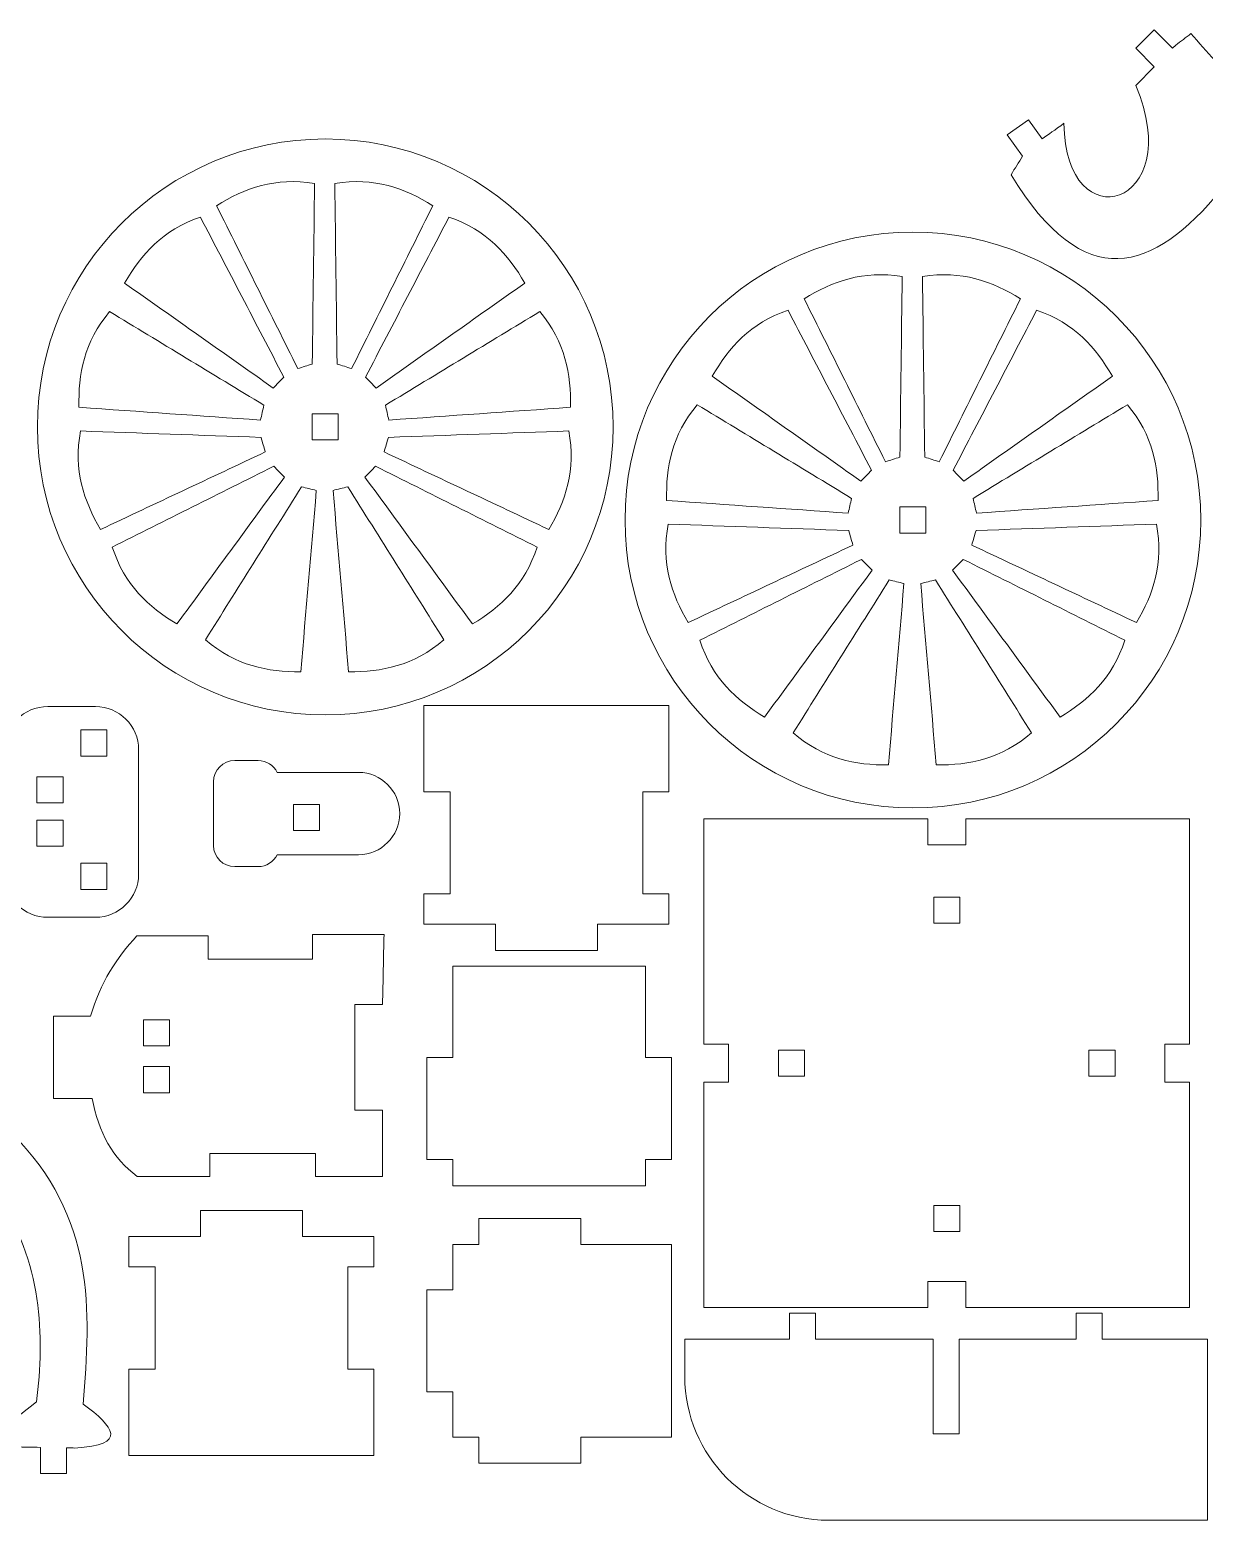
# Model space of a CAD drawing. Header units: millimetres. Extents: x -327 to 267, y -416 to -17.
# Drawn here: x -49.4 to 89.7, y -415.7 to -239.2 of the extents above; entities that cross this region are included whole.
import ezdxf

# ---------------------------------------------------------------- set-up
doc = ezdxf.new("R2010")
doc.units = ezdxf.units.MM
doc.header["$MEASUREMENT"] = 0
doc.layers.add('Layer 1', color=7, linetype='Continuous')

msp = doc.modelspace()

# ---------------------------------------------------------------- linework, layer by layer
at = {"layer": 'Layer 1', "color": 250, "lineweight": 9}
for centre in [(-14.413, -286.2556), (55.1738, -297.2805)]:
    msp.add_ellipse(centre, major_axis=(0, 34.0889), ratio=1, dxfattribs=at)
for points, knots in [([(113.25, -303.9496), (114.854, -305.0874), (115.8857, -306.8618), (115.8857, -308.8554), (115.8857, -308.8554), (115.8857, -312.2893), (112.8256, -315.0731), (109.0506, -315.0731), (109.0506, -315.0731), (105.2757, -315.0731), (102.2156, -312.2893), (102.2156, -308.8554), (102.2156, -308.8554), (102.2156, -307.5383), (102.6662, -306.3171), (103.4342, -305.3117), (103.4342, -305.3117), (103.3819, -305.3135), (103.3294, -305.3152), (103.277, -305.3165), (103.277, -305.3165), (107.9206, -285.9459), (101.3944, -270.7076), (91.6769, -258.1646), (91.6769, -258.1646), (83.641, -268.0093), (75.4301, -270.6705), (66.806, -256.4007), (66.806, -256.4007), (67.2554, -255.6341), (67.7158, -254.9498), (68.1549, -254.1957), (68.1549, -254.1957), (68.1549, -254.1957), (66.3489, -251.6882), (66.3489, -251.6882), (66.3489, -251.6882), (66.3489, -251.6882), (68.8563, -249.8823), (68.8563, -249.8823), (68.8563, -249.8823), (68.8563, -249.8823), (70.4964, -252.1595), (70.4964, -252.1595), (70.4964, -252.1595), (71.1923, -251.6486), (72.0115, -251.097), (73.0679, -250.3145), (73.0679, -250.3145), (73.1872, -264.3932), (87.6563, -260.3255), (81.5789, -245.8166), (81.5789, -245.8166), (81.5789, -245.8166), (83.7534, -243.613), (83.7534, -243.613), (83.7534, -243.613), (83.7534, -243.613), (81.5715, -241.4248), (81.5715, -241.4248), (81.5715, -241.4248), (81.5715, -241.4248), (83.7597, -239.243), (83.7597, -239.243), (83.7597, -239.243), (83.7597, -239.243), (85.9329, -241.4225), (85.9329, -241.4225), (85.9329, -241.4225), (85.9329, -241.4225), (86.2967, -241.0554), (86.2967, -241.0554), (86.2967, -241.0554), (86.8994, -240.5997), (87.502, -240.144), (88.1047, -239.6883), (88.1047, -239.6883), (90.0009, -241.8197), (91.8971, -243.9511), (93.7933, -246.0825), (93.7933, -246.0825), (99.0066, -245.2361), (99.6976, -248.3799), (98.9086, -252.8294), (98.9086, -252.8294), (108.5548, -268.3125), (115.3741, -284.6999), (113.2505, -303.9496), (113.2505, -303.9496), (113.2505, -303.9496), (113.25, -303.9496), (113.25, -303.9496)], [0, 0, 0, 0, 0.04166667, 0.04166667, 0.04166667, 0.04166667, 0.08333333, 0.08333333, 0.08333333, 0.08333333, 0.125, 0.125, 0.125, 0.125, 0.16666667, 0.16666667, 0.16666667, 0.16666667, 0.20833333, 0.20833333, 0.20833333, 0.20833333, 0.25, 0.25, 0.25, 0.25, 0.29166667, 0.29166667, 0.29166667, 0.29166667, 0.33333333, 0.33333333, 0.33333333, 0.33333333, 0.375, 0.375, 0.375, 0.375, 0.41666667, 0.41666667, 0.41666667, 0.41666667, 0.45833333, 0.45833333, 0.45833333, 0.45833333, 0.5, 0.5, 0.5, 0.5, 0.54166667, 0.54166667, 0.54166667, 0.54166667, 0.58333333, 0.58333333, 0.58333333, 0.58333333, 0.625, 0.625, 0.625, 0.625, 0.66666667, 0.66666667, 0.66666667, 0.66666667, 0.70833333, 0.70833333, 0.70833333, 0.70833333, 0.75, 0.75, 0.75, 0.75, 0.79166667, 0.79166667, 0.79166667, 0.79166667, 0.83333333, 0.83333333, 0.83333333, 0.83333333, 0.875, 0.875, 0.875, 0.875, 0.91666667, 0.91666667, 0.91666667, 0.91666667, 1, 1, 1, 1]), ([(-15.6731, -257.4372), (-15.7632, -264.4401), (-15.8556, -271.6254), (-15.948, -278.8105), (-15.948, -278.8105), (-16.5206, -278.9912), (-17.0931, -279.1719), (-17.6657, -279.3525), (-17.6657, -279.3525), (-20.8695, -272.924), (-24.0735, -266.4953), (-27.2774, -260.0667), (-27.2774, -260.0667), (-23.9615, -258.0009), (-20.326, -256.6599), (-15.6731, -257.4372)], [0, 0, 0, 0, 0.2, 0.2, 0.2, 0.2, 0.4, 0.4, 0.4, 0.4, 0.6, 0.6, 0.6, 0.6, 1, 1, 1, 1]), ([(-13.2814, -257.4372), (-13.1913, -264.4401), (-13.0989, -271.6254), (-13.0065, -278.8105), (-13.0065, -278.8105), (-12.434, -278.9912), (-11.8614, -279.1719), (-11.2889, -279.3525), (-11.2889, -279.3525), (-8.085, -272.924), (-4.881, -266.4953), (-1.6771, -260.0667), (-1.6771, -260.0667), (-4.993, -258.0009), (-8.6286, -256.6599), (-13.2814, -257.4372)], [0, 0, 0, 0, 0.2, 0.2, 0.2, 0.2, 0.4, 0.4, 0.4, 0.4, 0.6, 0.6, 0.6, 0.6, 1, 1, 1, 1]), ([(-29.196, -261.4155), (-25.9564, -267.6247), (-22.6324, -273.9956), (-19.3085, -280.3664), (-19.3085, -280.3664), (-19.727, -280.7968), (-20.1455, -281.2273), (-20.5641, -281.6577), (-20.5641, -281.6577), (-26.432, -277.5153), (-32.3001, -273.373), (-38.168, -269.2306), (-38.168, -269.2306), (-36.2272, -265.8401), (-33.6614, -262.9362), (-29.196, -261.4155)], [0, 0, 0, 0, 0.2, 0.2, 0.2, 0.2, 0.4, 0.4, 0.4, 0.4, 0.6, 0.6, 0.6, 0.6, 1, 1, 1, 1]), ([(0.2415, -261.4155), (-2.9981, -267.6247), (-6.3221, -273.9956), (-9.646, -280.3664), (-9.646, -280.3664), (-9.2275, -280.7968), (-8.809, -281.2273), (-8.3904, -281.6577), (-8.3904, -281.6577), (-2.5225, -277.5153), (3.3456, -273.373), (9.2135, -269.2306), (9.2135, -269.2306), (7.2727, -265.8401), (4.7069, -262.9362), (0.2415, -261.4155)], [0, 0, 0, 0, 0.2, 0.2, 0.2, 0.2, 0.4, 0.4, 0.4, 0.4, 0.6, 0.6, 0.6, 0.6, 1, 1, 1, 1]), ([(53.9137, -268.4621), (53.8236, -275.465), (53.7312, -282.6503), (53.6388, -289.8354), (53.6388, -289.8354), (53.0662, -290.0161), (52.4937, -290.1968), (51.9211, -290.3774), (51.9211, -290.3774), (48.7173, -283.9489), (45.5133, -277.5202), (42.3094, -271.0916), (42.3094, -271.0916), (45.6253, -269.0258), (49.2608, -267.6848), (53.9137, -268.4621)], [0, 0, 0, 0, 0.2, 0.2, 0.2, 0.2, 0.4, 0.4, 0.4, 0.4, 0.6, 0.6, 0.6, 0.6, 1, 1, 1, 1]), ([(56.3054, -268.4621), (56.3955, -275.465), (56.4879, -282.6503), (56.5803, -289.8354), (56.5803, -289.8354), (57.1528, -290.0161), (57.7254, -290.1968), (58.2979, -290.3774), (58.2979, -290.3774), (61.5018, -283.9489), (64.7058, -277.5202), (67.9097, -271.0916), (67.9097, -271.0916), (64.5938, -269.0258), (60.9582, -267.6848), (56.3054, -268.4621)], [0, 0, 0, 0, 0.2, 0.2, 0.2, 0.2, 0.4, 0.4, 0.4, 0.4, 0.6, 0.6, 0.6, 0.6, 1, 1, 1, 1]), ([(-39.9465, -272.6039), (-33.9583, -276.2358), (-27.8142, -279.9623), (-21.6702, -283.6887), (-21.6702, -283.6887), (-21.8052, -284.2737), (-21.94, -284.8588), (-22.075, -285.4438), (-22.075, -285.4438), (-29.2402, -284.9415), (-36.4054, -284.4393), (-43.5706, -283.937), (-43.5706, -283.937), (-43.6675, -280.0314), (-42.9777, -276.2184), (-39.9465, -272.6039)], [0, 0, 0, 0, 0.2, 0.2, 0.2, 0.2, 0.4, 0.4, 0.4, 0.4, 0.6, 0.6, 0.6, 0.6, 1, 1, 1, 1]), ([(10.992, -272.6039), (5.0038, -276.2358), (-1.1403, -279.9623), (-7.2843, -283.6887), (-7.2843, -283.6887), (-7.1494, -284.2737), (-7.0145, -284.8588), (-6.8795, -285.4438), (-6.8795, -285.4438), (0.2856, -284.9415), (7.4509, -284.4393), (14.6161, -283.937), (14.6161, -283.937), (14.713, -280.0314), (14.0232, -276.2184), (10.992, -272.6039)], [0, 0, 0, 0, 0.2, 0.2, 0.2, 0.2, 0.4, 0.4, 0.4, 0.4, 0.6, 0.6, 0.6, 0.6, 1, 1, 1, 1]), ([(40.3908, -272.4404), (43.6304, -278.6496), (46.9544, -285.0205), (50.2783, -291.3913), (50.2783, -291.3913), (49.8598, -291.8217), (49.4413, -292.2522), (49.0227, -292.6826), (49.0227, -292.6826), (43.1548, -288.5402), (37.2867, -284.3979), (31.4188, -280.2555), (31.4188, -280.2555), (33.3596, -276.865), (35.9254, -273.9611), (40.3908, -272.4404)], [0, 0, 0, 0, 0.2, 0.2, 0.2, 0.2, 0.4, 0.4, 0.4, 0.4, 0.6, 0.6, 0.6, 0.6, 1, 1, 1, 1]), ([(69.8283, -272.4404), (66.5887, -278.6496), (63.2647, -285.0205), (59.9408, -291.3913), (59.9408, -291.3913), (60.3593, -291.8217), (60.7778, -292.2522), (61.1964, -292.6826), (61.1964, -292.6826), (67.0643, -288.5402), (72.9324, -284.3979), (78.8003, -280.2555), (78.8003, -280.2555), (76.8595, -276.865), (74.2937, -273.9611), (69.8283, -272.4404)], [0, 0, 0, 0, 0.2, 0.2, 0.2, 0.2, 0.4, 0.4, 0.4, 0.4, 0.6, 0.6, 0.6, 0.6, 1, 1, 1, 1]), ([(29.6403, -283.6288), (35.6285, -287.2607), (41.7726, -290.9872), (47.9166, -294.7136), (47.9166, -294.7136), (47.7816, -295.2986), (47.6468, -295.8837), (47.5118, -296.4687), (47.5118, -296.4687), (40.3466, -295.9664), (33.1814, -295.4642), (26.0162, -294.9619), (26.0162, -294.9619), (25.9193, -291.0563), (26.6091, -287.2433), (29.6403, -283.6288)], [0, 0, 0, 0, 0.2, 0.2, 0.2, 0.2, 0.4, 0.4, 0.4, 0.4, 0.6, 0.6, 0.6, 0.6, 1, 1, 1, 1]), ([(80.5788, -283.6288), (74.5906, -287.2607), (68.4465, -290.9872), (62.3025, -294.7136), (62.3025, -294.7136), (62.4374, -295.2986), (62.5723, -295.8837), (62.7073, -296.4687), (62.7073, -296.4687), (69.8724, -295.9664), (77.0377, -295.4642), (84.2029, -294.9619), (84.2029, -294.9619), (84.2998, -291.0563), (83.61, -287.2433), (80.5788, -283.6288)], [0, 0, 0, 0, 0.2, 0.2, 0.2, 0.2, 0.4, 0.4, 0.4, 0.4, 0.6, 0.6, 0.6, 0.6, 1, 1, 1, 1]), ([(-12.8679, -284.7105), (-12.8679, -284.7105), (-15.9581, -284.7105), (-15.9581, -284.7105), (-15.9581, -284.7105), (-15.9581, -284.7105), (-15.9581, -287.8007), (-15.9581, -287.8007), (-15.9581, -287.8007), (-15.9581, -287.8007), (-12.8679, -287.8007), (-12.8679, -287.8007), (-12.8679, -287.8007), (-12.8679, -287.8007), (-12.8679, -284.7105), (-12.8679, -284.7105)], [0, 0, 0, 0, 0.2, 0.2, 0.2, 0.2, 0.4, 0.4, 0.4, 0.4, 0.6, 0.6, 0.6, 0.6, 1, 1, 1, 1]), ([(-12.8679, -284.7105), (-12.8679, -284.7105), (-15.9581, -284.7105), (-15.9581, -284.7105), (-15.9581, -284.7105), (-15.9581, -284.7105), (-15.9581, -287.8007), (-15.9581, -287.8007), (-15.9581, -287.8007), (-15.9581, -287.8007), (-12.8679, -287.8007), (-12.8679, -287.8007), (-12.8679, -287.8007), (-12.8679, -287.8007), (-12.8679, -284.7105), (-12.8679, -284.7105)], [0, 0, 0, 0, 0.2, 0.2, 0.2, 0.2, 0.4, 0.4, 0.4, 0.4, 0.6, 0.6, 0.6, 0.6, 1, 1, 1, 1]), ([(-43.3782, -286.7349), (-36.3791, -286.9834), (-29.1977, -287.2383), (-22.0165, -287.4933), (-22.0165, -287.4933), (-21.8488, -288.0698), (-21.6811, -288.6463), (-21.5135, -289.2228), (-21.5135, -289.2228), (-28.0129, -292.2804), (-34.5125, -295.3381), (-41.0119, -298.3957), (-41.0119, -298.3957), (-43.0021, -295.0339), (-44.2605, -291.3689), (-43.3782, -286.7349)], [0, 0, 0, 0, 0.2, 0.2, 0.2, 0.2, 0.4, 0.4, 0.4, 0.4, 0.6, 0.6, 0.6, 0.6, 1, 1, 1, 1]), ([(14.4236, -286.7349), (7.4246, -286.9834), (0.2432, -287.2383), (-6.938, -287.4933), (-6.938, -287.4933), (-7.1057, -288.0698), (-7.2734, -288.6463), (-7.441, -289.2228), (-7.441, -289.2228), (-0.9416, -292.2804), (5.5579, -295.3381), (12.0574, -298.3957), (12.0574, -298.3957), (14.0476, -295.0339), (15.306, -291.3689), (14.4236, -286.7349)], [0, 0, 0, 0, 0.2, 0.2, 0.2, 0.2, 0.4, 0.4, 0.4, 0.4, 0.6, 0.6, 0.6, 0.6, 1, 1, 1, 1]), ([(-39.6319, -300.4772), (-33.3675, -297.3458), (-26.94, -294.1327), (-20.5125, -290.9197), (-20.5125, -290.9197), (-20.0894, -291.3457), (-19.6662, -291.7716), (-19.2432, -292.1976), (-19.2432, -292.1976), (-23.4866, -297.9928), (-27.7301, -303.7882), (-31.9735, -309.5834), (-31.9735, -309.5834), (-35.3299, -307.5841), (-38.1889, -304.9684), (-39.6319, -300.4772)], [0, 0, 0, 0, 0.2, 0.2, 0.2, 0.2, 0.4, 0.4, 0.4, 0.4, 0.6, 0.6, 0.6, 0.6, 1, 1, 1, 1]), ([(10.6774, -300.4772), (4.413, -297.3458), (-2.0145, -294.1327), (-8.442, -290.9197), (-8.442, -290.9197), (-8.8651, -291.3457), (-9.2883, -291.7716), (-9.7114, -292.1976), (-9.7114, -292.1976), (-5.4679, -297.9928), (-1.2244, -303.7882), (3.019, -309.5834), (3.019, -309.5834), (6.3754, -307.5841), (9.2344, -304.9684), (10.6774, -300.4772)], [0, 0, 0, 0, 0.2, 0.2, 0.2, 0.2, 0.4, 0.4, 0.4, 0.4, 0.6, 0.6, 0.6, 0.6, 1, 1, 1, 1]), ([(-28.584, -311.4467), (-24.86, -305.5153), (-21.0391, -299.4295), (-17.2182, -293.3438), (-17.2182, -293.3438), (-16.6353, -293.4878), (-16.0524, -293.6317), (-15.4696, -293.7756), (-15.4696, -293.7756), (-16.0825, -300.9322), (-16.6953, -308.0888), (-17.3082, -315.2454), (-17.3082, -315.2454), (-21.2148, -315.282), (-25.0168, -314.5334), (-28.584, -311.4467)], [0, 0, 0, 0, 0.2, 0.2, 0.2, 0.2, 0.4, 0.4, 0.4, 0.4, 0.6, 0.6, 0.6, 0.6, 1, 1, 1, 1]), ([(-0.3705, -311.4467), (-4.0945, -305.5153), (-7.9154, -299.4295), (-11.7363, -293.3438), (-11.7363, -293.3438), (-12.3192, -293.4878), (-12.9021, -293.6317), (-13.4849, -293.7756), (-13.4849, -293.7756), (-12.872, -300.9322), (-12.2592, -308.0888), (-11.6463, -315.2454), (-11.6463, -315.2454), (-7.7397, -315.282), (-3.9377, -314.5334), (-0.3705, -311.4467)], [0, 0, 0, 0, 0.2, 0.2, 0.2, 0.2, 0.4, 0.4, 0.4, 0.4, 0.6, 0.6, 0.6, 0.6, 1, 1, 1, 1]), ([(56.7189, -295.7354), (56.7189, -295.7354), (53.6287, -295.7354), (53.6287, -295.7354), (53.6287, -295.7354), (53.6287, -295.7354), (53.6287, -298.8256), (53.6287, -298.8256), (53.6287, -298.8256), (53.6287, -298.8256), (56.7189, -298.8256), (56.7189, -298.8256), (56.7189, -298.8256), (56.7189, -298.8256), (56.7189, -295.7354), (56.7189, -295.7354)], [0, 0, 0, 0, 0.2, 0.2, 0.2, 0.2, 0.4, 0.4, 0.4, 0.4, 0.6, 0.6, 0.6, 0.6, 1, 1, 1, 1]), ([(26.2086, -297.7598), (33.2077, -298.0083), (40.3891, -298.2632), (47.5703, -298.5182), (47.5703, -298.5182), (47.738, -299.0947), (47.9057, -299.6712), (48.0733, -300.2477), (48.0733, -300.2477), (41.5739, -303.3053), (35.0743, -306.363), (28.5749, -309.4206), (28.5749, -309.4206), (26.5847, -306.0588), (25.3263, -302.3938), (26.2086, -297.7598)], [0, 0, 0, 0, 0.2, 0.2, 0.2, 0.2, 0.4, 0.4, 0.4, 0.4, 0.6, 0.6, 0.6, 0.6, 1, 1, 1, 1]), ([(84.0104, -297.7598), (77.0114, -298.0083), (69.83, -298.2632), (62.6488, -298.5182), (62.6488, -298.5182), (62.4811, -299.0947), (62.3134, -299.6712), (62.1458, -300.2477), (62.1458, -300.2477), (68.6452, -303.3053), (75.1447, -306.363), (81.6442, -309.4206), (81.6442, -309.4206), (83.6344, -306.0588), (84.8928, -302.3938), (84.0104, -297.7598)], [0, 0, 0, 0, 0.2, 0.2, 0.2, 0.2, 0.4, 0.4, 0.4, 0.4, 0.6, 0.6, 0.6, 0.6, 1, 1, 1, 1]), ([(29.9549, -311.5021), (36.2193, -308.3707), (42.6468, -305.1576), (49.0743, -301.9446), (49.0743, -301.9446), (49.4974, -302.3706), (49.9206, -302.7965), (50.3436, -303.2225), (50.3436, -303.2225), (46.1002, -309.0177), (41.8567, -314.8131), (37.6133, -320.6083), (37.6133, -320.6083), (34.2569, -318.609), (31.3979, -315.9933), (29.9549, -311.5021)], [0, 0, 0, 0, 0.2, 0.2, 0.2, 0.2, 0.4, 0.4, 0.4, 0.4, 0.6, 0.6, 0.6, 0.6, 1, 1, 1, 1]), ([(80.2642, -311.5021), (73.9998, -308.3707), (67.5723, -305.1576), (61.1448, -301.9446), (61.1448, -301.9446), (60.7217, -302.3706), (60.2985, -302.7965), (59.8754, -303.2225), (59.8754, -303.2225), (64.1189, -309.0177), (68.3624, -314.8131), (72.6058, -320.6083), (72.6058, -320.6083), (75.9622, -318.609), (78.8212, -315.9933), (80.2642, -311.5021)], [0, 0, 0, 0, 0.2, 0.2, 0.2, 0.2, 0.4, 0.4, 0.4, 0.4, 0.6, 0.6, 0.6, 0.6, 1, 1, 1, 1]), ([(41.0028, -322.4716), (44.7268, -316.5402), (48.5477, -310.4544), (52.3686, -304.3687), (52.3686, -304.3687), (52.9515, -304.5127), (53.5344, -304.6566), (54.1172, -304.8005), (54.1172, -304.8005), (53.5043, -311.9571), (52.8915, -319.1137), (52.2786, -326.2703), (52.2786, -326.2703), (48.372, -326.3069), (44.57, -325.5583), (41.0028, -322.4716)], [0, 0, 0, 0, 0.2, 0.2, 0.2, 0.2, 0.4, 0.4, 0.4, 0.4, 0.6, 0.6, 0.6, 0.6, 1, 1, 1, 1]), ([(69.2163, -322.4716), (65.4923, -316.5402), (61.6714, -310.4544), (57.8505, -304.3687), (57.8505, -304.3687), (57.2676, -304.5127), (56.6847, -304.6566), (56.1019, -304.8005), (56.1019, -304.8005), (56.7148, -311.9571), (57.3276, -319.1137), (57.9405, -326.2703), (57.9405, -326.2703), (61.8471, -326.3069), (65.6491, -325.5583), (69.2163, -322.4716)], [0, 0, 0, 0, 0.2, 0.2, 0.2, 0.2, 0.4, 0.4, 0.4, 0.4, 0.6, 0.6, 0.6, 0.6, 1, 1, 1, 1]), ([(-41.6239, -319.3536), (-41.6239, -319.3536), (-47.2703, -319.3536), (-47.2703, -319.3536), (-47.2703, -319.3536), (-50.0825, -319.3536), (-52.3846, -321.655), (-52.3846, -324.4679), (-52.3846, -324.4679), (-52.3846, -324.4679), (-52.3846, -327.6863), (-52.3846, -327.6863), (-52.3846, -327.6863), (-52.3846, -327.6863), (-55.4747, -327.6863), (-55.4747, -327.6863), (-55.4747, -327.6863), (-55.4747, -327.6863), (-55.4747, -330.7765), (-55.4747, -330.7765), (-55.4747, -330.7765), (-55.4747, -330.7765), (-52.3846, -330.7765), (-52.3846, -330.7765), (-52.3846, -330.7765), (-52.3846, -330.7765), (-52.3846, -332.8016), (-52.3846, -332.8016), (-52.3846, -332.8016), (-52.3846, -332.8016), (-55.4747, -332.8016), (-55.4747, -332.8016), (-55.4747, -332.8016), (-55.4747, -332.8016), (-55.4747, -335.8918), (-55.4747, -335.8918), (-55.4747, -335.8918), (-55.4747, -335.8918), (-52.3846, -335.8918), (-52.3846, -335.8918), (-52.3846, -335.8918), (-52.3846, -335.8918), (-52.3846, -339.1984), (-52.3846, -339.1984), (-52.3846, -339.1984), (-52.3846, -342.0113), (-50.0825, -344.3127), (-47.2703, -344.3127), (-47.2703, -344.3127), (-47.2703, -344.3127), (-41.6239, -344.3127), (-41.6239, -344.3127), (-41.6239, -344.3127), (-38.8117, -344.3127), (-36.5096, -342.0113), (-36.5096, -339.1984), (-36.5096, -339.1984), (-36.5096, -339.1984), (-36.5096, -324.4679), (-36.5096, -324.4679), (-36.5096, -324.4679), (-36.5096, -321.655), (-38.8117, -319.3536), (-41.6239, -319.3536)], [0, 0, 0, 0, 0.05882353, 0.05882353, 0.05882353, 0.05882353, 0.11764706, 0.11764706, 0.11764706, 0.11764706, 0.17647059, 0.17647059, 0.17647059, 0.17647059, 0.23529412, 0.23529412, 0.23529412, 0.23529412, 0.29411765, 0.29411765, 0.29411765, 0.29411765, 0.35294118, 0.35294118, 0.35294118, 0.35294118, 0.41176471, 0.41176471, 0.41176471, 0.41176471, 0.47058824, 0.47058824, 0.47058824, 0.47058824, 0.52941176, 0.52941176, 0.52941176, 0.52941176, 0.58823529, 0.58823529, 0.58823529, 0.58823529, 0.64705882, 0.64705882, 0.64705882, 0.64705882, 0.70588235, 0.70588235, 0.70588235, 0.70588235, 0.76470588, 0.76470588, 0.76470588, 0.76470588, 0.82352941, 0.82352941, 0.82352941, 0.82352941, 0.88235294, 0.88235294, 0.88235294, 0.88235294, 1, 1, 1, 1]), ([(-2.7196, -319.2273), (-2.7196, -319.2273), (26.2804, -319.2273), (26.2804, -319.2273), (26.2804, -319.2273), (26.2804, -319.2273), (26.2804, -329.4498), (26.2804, -329.4498), (26.2804, -329.4498), (26.2804, -329.4498), (23.1904, -329.4498), (23.1904, -329.4498), (23.1904, -329.4498), (23.1904, -329.4498), (23.1904, -341.5325), (23.1904, -341.5325), (23.1904, -341.5325), (23.1904, -341.5325), (26.2804, -341.5325), (26.2804, -341.5325), (26.2804, -341.5325), (26.2804, -341.5325), (26.2804, -345.1373), (26.2804, -345.1373), (26.2804, -345.1373), (26.2804, -345.1373), (17.8218, -345.1373), (17.8218, -345.1373), (17.8218, -345.1373), (17.8218, -345.1373), (17.8218, -348.2273), (17.8218, -348.2273), (17.8218, -348.2273), (17.8218, -348.2273), (5.739, -348.2273), (5.739, -348.2273), (5.739, -348.2273), (5.739, -348.2273), (5.739, -345.1373), (5.739, -345.1373), (5.739, -345.1373), (5.739, -345.1373), (-2.7196, -345.1373), (-2.7196, -345.1373), (-2.7196, -345.1373), (-2.7196, -345.1373), (-2.7196, -341.5325), (-2.7196, -341.5325), (-2.7196, -341.5325), (-2.7196, -341.5325), (0.3704, -341.5325), (0.3704, -341.5325), (0.3704, -341.5325), (0.3704, -341.5325), (0.3704, -329.4498), (0.3704, -329.4498), (0.3704, -329.4498), (0.3704, -329.4498), (-2.7196, -329.4498), (-2.7196, -329.4498), (-2.7196, -329.4498), (-2.7196, -329.4498), (-2.7196, -319.2273), (-2.7196, -319.2273)], [0, 0, 0, 0, 0.05882353, 0.05882353, 0.05882353, 0.05882353, 0.11764706, 0.11764706, 0.11764706, 0.11764706, 0.17647059, 0.17647059, 0.17647059, 0.17647059, 0.23529412, 0.23529412, 0.23529412, 0.23529412, 0.29411765, 0.29411765, 0.29411765, 0.29411765, 0.35294118, 0.35294118, 0.35294118, 0.35294118, 0.41176471, 0.41176471, 0.41176471, 0.41176471, 0.47058824, 0.47058824, 0.47058824, 0.47058824, 0.52941176, 0.52941176, 0.52941176, 0.52941176, 0.58823529, 0.58823529, 0.58823529, 0.58823529, 0.64705882, 0.64705882, 0.64705882, 0.64705882, 0.70588235, 0.70588235, 0.70588235, 0.70588235, 0.76470588, 0.76470588, 0.76470588, 0.76470588, 0.82352941, 0.82352941, 0.82352941, 0.82352941, 0.88235294, 0.88235294, 0.88235294, 0.88235294, 1, 1, 1, 1]), ([(-40.2563, -322.1301), (-40.2563, -322.1301), (-43.3464, -322.1301), (-43.3464, -322.1301), (-43.3464, -322.1301), (-43.3464, -322.1301), (-43.3464, -325.2203), (-43.3464, -325.2203), (-43.3464, -325.2203), (-43.3464, -325.2203), (-40.2563, -325.2203), (-40.2563, -325.2203), (-40.2563, -325.2203), (-40.2563, -325.2203), (-40.2563, -322.1301), (-40.2563, -322.1301)], [0, 0, 0, 0, 0.2, 0.2, 0.2, 0.2, 0.4, 0.4, 0.4, 0.4, 0.6, 0.6, 0.6, 0.6, 1, 1, 1, 1]), ([(-20.0971, -327.1585), (-20.0971, -327.1585), (-10.4699, -327.1585), (-10.4699, -327.1585), (-10.4699, -327.1585), (-7.7899, -327.1585), (-5.5972, -329.3518), (-5.5972, -332.0313), (-5.5972, -332.0313), (-5.5972, -332.0313), (-5.5972, -332.0313), (-5.5972, -332.0313), (-5.5972, -332.0313), (-5.5972, -334.7108), (-7.7899, -336.9041), (-10.4699, -336.9041), (-10.4699, -336.9041), (-10.4699, -336.9041), (-20.0971, -336.9041), (-20.0971, -336.9041), (-20.0971, -336.9041), (-20.5074, -337.7376), (-21.3665, -338.3152), (-22.3541, -338.3152), (-22.3541, -338.3152), (-22.3541, -338.3152), (-25.1324, -338.3152), (-25.1324, -338.3152), (-25.1324, -338.3152), (-26.5149, -338.3152), (-27.6459, -337.1835), (-27.6459, -335.802), (-27.6459, -335.802), (-27.6459, -335.802), (-27.6459, -332.0313), (-27.6459, -332.0313), (-27.6459, -332.0313), (-27.6459, -332.0313), (-27.6459, -332.0313), (-27.6459, -332.0313), (-27.6459, -332.0313), (-27.6459, -332.0313), (-27.6459, -328.2606), (-27.6459, -328.2606), (-27.6459, -328.2606), (-27.6459, -326.8791), (-26.5149, -325.7474), (-25.1324, -325.7474), (-25.1324, -325.7474), (-25.1324, -325.7474), (-22.3541, -325.7474), (-22.3541, -325.7474), (-22.3541, -325.7474), (-21.3665, -325.7474), (-20.5074, -326.325), (-20.0971, -327.1585)], [0, 0, 0, 0, 0.06666667, 0.06666667, 0.06666667, 0.06666667, 0.13333333, 0.13333333, 0.13333333, 0.13333333, 0.2, 0.2, 0.2, 0.2, 0.26666667, 0.26666667, 0.26666667, 0.26666667, 0.33333333, 0.33333333, 0.33333333, 0.33333333, 0.4, 0.4, 0.4, 0.4, 0.46666667, 0.46666667, 0.46666667, 0.46666667, 0.53333333, 0.53333333, 0.53333333, 0.53333333, 0.6, 0.6, 0.6, 0.6, 0.66666667, 0.66666667, 0.66666667, 0.66666667, 0.73333333, 0.73333333, 0.73333333, 0.73333333, 0.8, 0.8, 0.8, 0.8, 0.86666667, 0.86666667, 0.86666667, 0.86666667, 1, 1, 1, 1]), ([(-45.4597, -327.6863), (-45.4597, -327.6863), (-48.5498, -327.6863), (-48.5498, -327.6863), (-48.5498, -327.6863), (-48.5498, -327.6863), (-48.5498, -330.7765), (-48.5498, -330.7765), (-48.5498, -330.7765), (-48.5498, -330.7765), (-45.4597, -330.7765), (-45.4597, -330.7765), (-45.4597, -330.7765), (-45.4597, -330.7765), (-45.4597, -327.6863), (-45.4597, -327.6863)], [0, 0, 0, 0, 0.2, 0.2, 0.2, 0.2, 0.4, 0.4, 0.4, 0.4, 0.6, 0.6, 0.6, 0.6, 1, 1, 1, 1]), ([(-15.0765, -330.9493), (-15.0765, -330.9493), (-18.1666, -330.9493), (-18.1666, -330.9493), (-18.1666, -330.9493), (-18.1666, -330.9493), (-18.1666, -334.0395), (-18.1666, -334.0395), (-18.1666, -334.0395), (-18.1666, -334.0395), (-15.0765, -334.0395), (-15.0765, -334.0395), (-15.0765, -334.0395), (-15.0765, -334.0395), (-15.0765, -330.9493), (-15.0765, -330.9493)], [0, 0, 0, 0, 0.2, 0.2, 0.2, 0.2, 0.4, 0.4, 0.4, 0.4, 0.6, 0.6, 0.6, 0.6, 1, 1, 1, 1]), ([(-45.4597, -332.8016), (-45.4597, -332.8016), (-48.5498, -332.8016), (-48.5498, -332.8016), (-48.5498, -332.8016), (-48.5498, -332.8016), (-48.5498, -335.8918), (-48.5498, -335.8918), (-48.5498, -335.8918), (-48.5498, -335.8918), (-45.4597, -335.8918), (-45.4597, -335.8918), (-45.4597, -335.8918), (-45.4597, -335.8918), (-45.4597, -332.8016), (-45.4597, -332.8016)], [0, 0, 0, 0, 0.2, 0.2, 0.2, 0.2, 0.4, 0.4, 0.4, 0.4, 0.6, 0.6, 0.6, 0.6, 1, 1, 1, 1]), ([(87.9375, -332.649), (87.9375, -332.649), (61.4361, -332.649), (61.4361, -332.649), (61.4361, -332.649), (61.4361, -332.649), (61.4361, -335.7392), (61.4361, -335.7392), (61.4361, -335.7392), (61.4361, -335.7392), (56.936, -335.7392), (56.936, -335.7392), (56.936, -335.7392), (56.936, -335.7392), (56.936, -332.649), (56.936, -332.649), (56.936, -332.649), (56.936, -332.649), (30.4346, -332.649), (30.4346, -332.649), (30.4346, -332.649), (30.4346, -332.649), (30.4346, -359.3267), (30.4346, -359.3267), (30.4346, -359.3267), (30.4346, -359.3267), (33.3484, -359.3267), (33.3484, -359.3267), (33.3484, -359.3267), (33.3484, -359.3267), (33.3484, -363.8268), (33.3484, -363.8268), (33.3484, -363.8268), (33.3484, -363.8268), (30.4346, -363.8268), (30.4346, -363.8268), (30.4346, -363.8268), (30.4346, -363.8268), (30.4346, -390.5046), (30.4346, -390.5046), (30.4346, -390.5046), (30.4346, -390.5046), (56.936, -390.5046), (56.936, -390.5046), (56.936, -390.5046), (56.936, -390.5046), (56.936, -387.4144), (56.936, -387.4144), (56.936, -387.4144), (56.936, -387.4144), (61.4361, -387.4144), (61.4361, -387.4144), (61.4361, -387.4144), (61.4361, -387.4144), (61.4361, -390.5046), (61.4361, -390.5046), (61.4361, -390.5046), (61.4361, -390.5046), (87.9375, -390.5046), (87.9375, -390.5046), (87.9375, -390.5046), (87.9375, -390.5046), (87.9375, -363.8268), (87.9375, -363.8268), (87.9375, -363.8268), (87.9375, -363.8268), (85.0236, -363.8268), (85.0236, -363.8268), (85.0236, -363.8268), (85.0236, -363.8268), (85.0236, -359.3267), (85.0236, -359.3267), (85.0236, -359.3267), (85.0236, -359.3267), (87.9375, -359.3267), (87.9375, -359.3267), (87.9375, -359.3267), (87.9375, -359.3267), (87.9375, -332.649), (87.9375, -332.649)], [0, 0, 0, 0, 0.04761905, 0.04761905, 0.04761905, 0.04761905, 0.0952381, 0.0952381, 0.0952381, 0.0952381, 0.14285714, 0.14285714, 0.14285714, 0.14285714, 0.19047619, 0.19047619, 0.19047619, 0.19047619, 0.23809524, 0.23809524, 0.23809524, 0.23809524, 0.28571429, 0.28571429, 0.28571429, 0.28571429, 0.33333333, 0.33333333, 0.33333333, 0.33333333, 0.38095238, 0.38095238, 0.38095238, 0.38095238, 0.42857143, 0.42857143, 0.42857143, 0.42857143, 0.47619048, 0.47619048, 0.47619048, 0.47619048, 0.52380952, 0.52380952, 0.52380952, 0.52380952, 0.57142857, 0.57142857, 0.57142857, 0.57142857, 0.61904762, 0.61904762, 0.61904762, 0.61904762, 0.66666667, 0.66666667, 0.66666667, 0.66666667, 0.71428571, 0.71428571, 0.71428571, 0.71428571, 0.76190476, 0.76190476, 0.76190476, 0.76190476, 0.80952381, 0.80952381, 0.80952381, 0.80952381, 0.85714286, 0.85714286, 0.85714286, 0.85714286, 0.9047619, 0.9047619, 0.9047619, 0.9047619, 1, 1, 1, 1]), ([(-40.2563, -337.9169), (-40.2563, -337.9169), (-43.3464, -337.9169), (-43.3464, -337.9169), (-43.3464, -337.9169), (-43.3464, -337.9169), (-43.3464, -341.0071), (-43.3464, -341.0071), (-43.3464, -341.0071), (-43.3464, -341.0071), (-40.2563, -341.0071), (-40.2563, -341.0071), (-40.2563, -341.0071), (-40.2563, -341.0071), (-40.2563, -337.9169), (-40.2563, -337.9169)], [0, 0, 0, 0, 0.2, 0.2, 0.2, 0.2, 0.4, 0.4, 0.4, 0.4, 0.6, 0.6, 0.6, 0.6, 1, 1, 1, 1]), ([(60.7311, -341.919), (60.7311, -341.919), (57.641, -341.919), (57.641, -341.919), (57.641, -341.919), (57.641, -341.919), (57.641, -345.0092), (57.641, -345.0092), (57.641, -345.0092), (57.641, -345.0092), (60.7311, -345.0092), (60.7311, -345.0092), (60.7311, -345.0092), (60.7311, -345.0092), (60.7311, -341.919), (60.7311, -341.919)], [0, 0, 0, 0, 0.2, 0.2, 0.2, 0.2, 0.4, 0.4, 0.4, 0.4, 0.6, 0.6, 0.6, 0.6, 1, 1, 1, 1]), ([(-7.6258, -354.6321), (-7.567, -351.8687), (-7.5082, -349.1052), (-7.4494, -346.3418), (-7.4494, -346.3418), (-10.2716, -346.3418), (-13.0939, -346.3418), (-15.9161, -346.3418), (-15.9161, -346.3418), (-15.9161, -347.3119), (-15.9161, -348.2821), (-15.9161, -349.2522), (-15.9161, -349.2522), (-20.0318, -349.2522), (-24.1476, -349.2522), (-28.2633, -349.2522), (-28.2633, -349.2522), (-28.2633, -348.3409), (-28.2633, -347.4295), (-28.2633, -346.5182), (-28.2633, -346.5182), (-31.0855, -346.5182), (-33.9078, -346.5182), (-36.73, -346.5182), (-36.73, -346.5182), (-39.0768, -349.0635), (-41.0451, -352.0629), (-42.2156, -356.0195), (-42.2156, -356.0195), (-43.6797, -356.0195), (-45.1437, -356.0195), (-46.6078, -356.0195), (-46.6078, -356.0195), (-46.6078, -359.2612), (-46.6078, -362.5029), (-46.6078, -365.7446), (-46.6078, -365.7446), (-45.0791, -365.7446), (-43.5504, -365.7446), (-42.0217, -365.7446), (-42.0217, -365.7446), (-41.2765, -369.7465), (-39.5446, -372.8712), (-36.683, -374.9916), (-36.683, -374.9916), (-33.8176, -374.9916), (-30.9523, -374.9916), (-28.0869, -374.9916), (-28.0869, -374.9916), (-28.0869, -374.0847), (-28.0869, -373.1779), (-28.0869, -372.271), (-28.0869, -372.271), (-23.9124, -372.271), (-19.7378, -372.271), (-15.5633, -372.271), (-15.5633, -372.271), (-15.5633, -373.1824), (-15.5633, -374.0937), (-15.5633, -375.0051), (-15.5633, -375.0051), (-12.9175, -375.0051), (-10.2716, -375.0051), (-7.6258, -375.0051), (-7.6258, -375.0051), (-7.6258, -372.3886), (-7.6258, -369.7722), (-7.6258, -367.1557), (-7.6258, -367.1557), (-8.7135, -367.1557), (-9.8013, -367.1557), (-10.889, -367.1557), (-10.889, -367.1557), (-10.889, -362.9812), (-10.889, -358.8066), (-10.889, -354.6321), (-10.889, -354.6321), (-9.8013, -354.6321), (-8.7135, -354.6321), (-7.6258, -354.6321)], [0, 0, 0, 0, 0.04761905, 0.04761905, 0.04761905, 0.04761905, 0.0952381, 0.0952381, 0.0952381, 0.0952381, 0.14285714, 0.14285714, 0.14285714, 0.14285714, 0.19047619, 0.19047619, 0.19047619, 0.19047619, 0.23809524, 0.23809524, 0.23809524, 0.23809524, 0.28571429, 0.28571429, 0.28571429, 0.28571429, 0.33333333, 0.33333333, 0.33333333, 0.33333333, 0.38095238, 0.38095238, 0.38095238, 0.38095238, 0.42857143, 0.42857143, 0.42857143, 0.42857143, 0.47619048, 0.47619048, 0.47619048, 0.47619048, 0.52380952, 0.52380952, 0.52380952, 0.52380952, 0.57142857, 0.57142857, 0.57142857, 0.57142857, 0.61904762, 0.61904762, 0.61904762, 0.61904762, 0.66666667, 0.66666667, 0.66666667, 0.66666667, 0.71428571, 0.71428571, 0.71428571, 0.71428571, 0.76190476, 0.76190476, 0.76190476, 0.76190476, 0.80952381, 0.80952381, 0.80952381, 0.80952381, 0.85714286, 0.85714286, 0.85714286, 0.85714286, 0.9047619, 0.9047619, 0.9047619, 0.9047619, 1, 1, 1, 1]), ([(23.5196, -350.0944), (23.5196, -350.0944), (0.6996, -350.0944), (0.6996, -350.0944), (0.6996, -350.0944), (0.6996, -350.0944), (0.6996, -360.9217), (0.6996, -360.9217), (0.6996, -360.9217), (0.6996, -360.9217), (-2.3904, -360.9217), (-2.3904, -360.9217), (-2.3904, -360.9217), (-2.3904, -360.9217), (-2.3904, -373.0044), (-2.3904, -373.0044), (-2.3904, -373.0044), (-2.3904, -373.0044), (0.6996, -373.0044), (0.6996, -373.0044), (0.6996, -373.0044), (0.6996, -373.0044), (0.6996, -376.0944), (0.6996, -376.0944), (0.6996, -376.0944), (0.6996, -376.0944), (23.5196, -376.0944), (23.5196, -376.0944), (23.5196, -376.0944), (23.5196, -376.0944), (23.5196, -373.0044), (23.5196, -373.0044), (23.5196, -373.0044), (23.5196, -373.0044), (26.6096, -373.0044), (26.6096, -373.0044), (26.6096, -373.0044), (26.6096, -373.0044), (26.6096, -360.9217), (26.6096, -360.9217), (26.6096, -360.9217), (26.6096, -360.9217), (23.5196, -360.9217), (23.5196, -360.9217), (23.5196, -360.9217), (23.5196, -360.9217), (23.5196, -350.0944), (23.5196, -350.0944)], [0, 0, 0, 0, 0.07692308, 0.07692308, 0.07692308, 0.07692308, 0.15384615, 0.15384615, 0.15384615, 0.15384615, 0.23076923, 0.23076923, 0.23076923, 0.23076923, 0.30769231, 0.30769231, 0.30769231, 0.30769231, 0.38461538, 0.38461538, 0.38461538, 0.38461538, 0.46153846, 0.46153846, 0.46153846, 0.46153846, 0.53846154, 0.53846154, 0.53846154, 0.53846154, 0.61538462, 0.61538462, 0.61538462, 0.61538462, 0.69230769, 0.69230769, 0.69230769, 0.69230769, 0.76923077, 0.76923077, 0.76923077, 0.76923077, 0.84615385, 0.84615385, 0.84615385, 0.84615385, 1, 1, 1, 1]), ([(-32.8482, -356.438), (-32.8482, -356.438), (-35.9383, -356.438), (-35.9383, -356.438), (-35.9383, -356.438), (-35.9383, -356.438), (-35.9383, -359.5282), (-35.9383, -359.5282), (-35.9383, -359.5282), (-35.9383, -359.5282), (-32.8482, -359.5282), (-32.8482, -359.5282), (-32.8482, -359.5282), (-32.8482, -359.5282), (-32.8482, -356.438), (-32.8482, -356.438)], [0, 0, 0, 0, 0.2, 0.2, 0.2, 0.2, 0.4, 0.4, 0.4, 0.4, 0.6, 0.6, 0.6, 0.6, 1, 1, 1, 1]), ([(-45.0328, -407.1185), (-45.0328, -407.1185), (-45.0328, -410.1414), (-45.0328, -410.1414), (-45.0328, -410.1414), (-45.0328, -410.1414), (-48.1229, -410.1414), (-48.1229, -410.1414), (-48.1229, -410.1414), (-48.1229, -410.1414), (-48.1229, -407.0643), (-48.1229, -407.0643), (-48.1229, -407.0643), (-49.1956, -407.0462), (-50.1994, -407.028), (-50.8109, -407.0099), (-50.8109, -407.0099), (-54.5348, -407.0592), (-52.8352, -404.805), (-48.6053, -401.6742), (-48.6053, -401.6742), (-47.6419, -393.8646), (-47.8295, -385.0689), (-53.4562, -377.0239), (-53.4562, -377.0239), (-67.0919, -358.7196), (-84.5932, -380.8217), (-82.5603, -372.3056), (-82.5603, -372.3056), (-88.0614, -374.1696), (-91.0529, -374.3225), (-91.3798, -372.6584), (-91.3798, -372.6584), (-89.6138, -370.5587), (-86.4194, -369.8872), (-83.0013, -369.4393), (-83.0013, -369.4393), (-74.9299, -360.9205), (-64.8054, -359.7744), (-51.5599, -369.8358), (-51.5599, -369.8358), (-41.6142, -379.7623), (-42.1256, -390.8257), (-43.0932, -401.9385), (-43.0932, -401.9385), (-39.4339, -404.617), (-37.694, -406.8191), (-44.0457, -407.142), (-44.0457, -407.142), (-44.3101, -407.1342), (-44.648, -407.1263), (-45.0328, -407.1185)], [0, 0, 0, 0, 0.07142857, 0.07142857, 0.07142857, 0.07142857, 0.14285714, 0.14285714, 0.14285714, 0.14285714, 0.21428571, 0.21428571, 0.21428571, 0.21428571, 0.28571429, 0.28571429, 0.28571429, 0.28571429, 0.35714286, 0.35714286, 0.35714286, 0.35714286, 0.42857143, 0.42857143, 0.42857143, 0.42857143, 0.5, 0.5, 0.5, 0.5, 0.57142857, 0.57142857, 0.57142857, 0.57142857, 0.64285714, 0.64285714, 0.64285714, 0.64285714, 0.71428571, 0.71428571, 0.71428571, 0.71428571, 0.78571429, 0.78571429, 0.78571429, 0.78571429, 0.85714286, 0.85714286, 0.85714286, 0.85714286, 1, 1, 1, 1]), ([(39.2582, -360.0317), (39.2582, -360.0317), (39.2582, -363.1218), (39.2582, -363.1218), (39.2582, -363.1218), (39.2582, -363.1218), (42.3484, -363.1218), (42.3484, -363.1218), (42.3484, -363.1218), (42.3484, -363.1218), (42.3484, -360.0317), (42.3484, -360.0317), (42.3484, -360.0317), (42.3484, -360.0317), (39.2582, -360.0317), (39.2582, -360.0317)], [0, 0, 0, 0, 0.2, 0.2, 0.2, 0.2, 0.4, 0.4, 0.4, 0.4, 0.6, 0.6, 0.6, 0.6, 1, 1, 1, 1]), ([(76.0236, -360.0317), (76.0236, -360.0317), (76.0236, -363.1218), (76.0236, -363.1218), (76.0236, -363.1218), (76.0236, -363.1218), (79.1138, -363.1218), (79.1138, -363.1218), (79.1138, -363.1218), (79.1138, -363.1218), (79.1138, -360.0317), (79.1138, -360.0317), (79.1138, -360.0317), (79.1138, -360.0317), (76.0236, -360.0317), (76.0236, -360.0317)], [0, 0, 0, 0, 0.2, 0.2, 0.2, 0.2, 0.4, 0.4, 0.4, 0.4, 0.6, 0.6, 0.6, 0.6, 1, 1, 1, 1]), ([(-32.8482, -361.9943), (-32.8482, -361.9943), (-35.9383, -361.9943), (-35.9383, -361.9943), (-35.9383, -361.9943), (-35.9383, -361.9943), (-35.9383, -365.0845), (-35.9383, -365.0845), (-35.9383, -365.0845), (-35.9383, -365.0845), (-32.8482, -365.0845), (-32.8482, -365.0845), (-32.8482, -365.0845), (-32.8482, -365.0845), (-32.8482, -361.9943), (-32.8482, -361.9943)], [0, 0, 0, 0, 0.2, 0.2, 0.2, 0.2, 0.4, 0.4, 0.4, 0.4, 0.6, 0.6, 0.6, 0.6, 1, 1, 1, 1]), ([(-37.6597, -408.015), (-37.6597, -408.015), (-8.6597, -408.015), (-8.6597, -408.015), (-8.6597, -408.015), (-8.6597, -408.015), (-8.6597, -397.7925), (-8.6597, -397.7925), (-8.6597, -397.7925), (-8.6597, -397.7925), (-11.7497, -397.7925), (-11.7497, -397.7925), (-11.7497, -397.7925), (-11.7497, -397.7925), (-11.7497, -385.7098), (-11.7497, -385.7098), (-11.7497, -385.7098), (-11.7497, -385.7098), (-8.6597, -385.7098), (-8.6597, -385.7098), (-8.6597, -385.7098), (-8.6597, -385.7098), (-8.6597, -382.105), (-8.6597, -382.105), (-8.6597, -382.105), (-8.6597, -382.105), (-17.1183, -382.105), (-17.1183, -382.105), (-17.1183, -382.105), (-17.1183, -382.105), (-17.1183, -379.015), (-17.1183, -379.015), (-17.1183, -379.015), (-17.1183, -379.015), (-29.2011, -379.015), (-29.2011, -379.015), (-29.2011, -379.015), (-29.2011, -379.015), (-29.2011, -382.105), (-29.2011, -382.105), (-29.2011, -382.105), (-29.2011, -382.105), (-37.6597, -382.105), (-37.6597, -382.105), (-37.6597, -382.105), (-37.6597, -382.105), (-37.6597, -385.7098), (-37.6597, -385.7098), (-37.6597, -385.7098), (-37.6597, -385.7098), (-34.5697, -385.7098), (-34.5697, -385.7098), (-34.5697, -385.7098), (-34.5697, -385.7098), (-34.5697, -397.7925), (-34.5697, -397.7925), (-34.5697, -397.7925), (-34.5697, -397.7925), (-37.6597, -397.7925), (-37.6597, -397.7925), (-37.6597, -397.7925), (-37.6597, -397.7925), (-37.6597, -408.015), (-37.6597, -408.015)], [0, 0, 0, 0, 0.05882353, 0.05882353, 0.05882353, 0.05882353, 0.11764706, 0.11764706, 0.11764706, 0.11764706, 0.17647059, 0.17647059, 0.17647059, 0.17647059, 0.23529412, 0.23529412, 0.23529412, 0.23529412, 0.29411765, 0.29411765, 0.29411765, 0.29411765, 0.35294118, 0.35294118, 0.35294118, 0.35294118, 0.41176471, 0.41176471, 0.41176471, 0.41176471, 0.47058824, 0.47058824, 0.47058824, 0.47058824, 0.52941176, 0.52941176, 0.52941176, 0.52941176, 0.58823529, 0.58823529, 0.58823529, 0.58823529, 0.64705882, 0.64705882, 0.64705882, 0.64705882, 0.70588235, 0.70588235, 0.70588235, 0.70588235, 0.76470588, 0.76470588, 0.76470588, 0.76470588, 0.82352941, 0.82352941, 0.82352941, 0.82352941, 0.88235294, 0.88235294, 0.88235294, 0.88235294, 1, 1, 1, 1]), ([(60.7311, -378.4144), (60.7311, -378.4144), (57.641, -378.4144), (57.641, -378.4144), (57.641, -378.4144), (57.641, -378.4144), (57.641, -381.5046), (57.641, -381.5046), (57.641, -381.5046), (57.641, -381.5046), (60.7311, -381.5046), (60.7311, -381.5046), (60.7311, -381.5046), (60.7311, -381.5046), (60.7311, -378.4144), (60.7311, -378.4144)], [0, 0, 0, 0, 0.2, 0.2, 0.2, 0.2, 0.4, 0.4, 0.4, 0.4, 0.6, 0.6, 0.6, 0.6, 1, 1, 1, 1]), ([(26.6096, -405.8652), (26.6096, -405.8652), (26.6096, -383.0452), (26.6096, -383.0452), (26.6096, -383.0452), (26.6096, -383.0452), (15.8723, -383.0452), (15.8723, -383.0452), (15.8723, -383.0452), (15.8723, -383.0452), (15.8723, -379.9552), (15.8723, -379.9552), (15.8723, -379.9552), (15.8723, -379.9552), (3.7896, -379.9552), (3.7896, -379.9552), (3.7896, -379.9552), (3.7896, -379.9552), (3.7896, -383.0452), (3.7896, -383.0452), (3.7896, -383.0452), (3.7896, -383.0452), (0.6996, -383.0452), (0.6996, -383.0452), (0.6996, -383.0452), (0.6996, -383.0452), (0.6996, -388.4138), (0.6996, -388.4138), (0.6996, -388.4138), (0.6996, -388.4138), (-2.3904, -388.4138), (-2.3904, -388.4138), (-2.3904, -388.4138), (-2.3904, -388.4138), (-2.3904, -400.4966), (-2.3904, -400.4966), (-2.3904, -400.4966), (-2.3904, -400.4966), (0.6996, -400.4966), (0.6996, -400.4966), (0.6996, -400.4966), (0.6996, -400.4966), (0.6996, -405.8652), (0.6996, -405.8652), (0.6996, -405.8652), (0.6996, -405.8652), (3.7896, -405.8652), (3.7896, -405.8652), (3.7896, -405.8652), (3.7896, -405.8652), (3.7896, -408.9552), (3.7896, -408.9552), (3.7896, -408.9552), (3.7896, -408.9552), (15.8723, -408.9552), (15.8723, -408.9552), (15.8723, -408.9552), (15.8723, -408.9552), (15.8723, -405.8652), (15.8723, -405.8652), (15.8723, -405.8652), (15.8723, -405.8652), (26.6096, -405.8652), (26.6096, -405.8652)], [0, 0, 0, 0, 0.05882353, 0.05882353, 0.05882353, 0.05882353, 0.11764706, 0.11764706, 0.11764706, 0.11764706, 0.17647059, 0.17647059, 0.17647059, 0.17647059, 0.23529412, 0.23529412, 0.23529412, 0.23529412, 0.29411765, 0.29411765, 0.29411765, 0.29411765, 0.35294118, 0.35294118, 0.35294118, 0.35294118, 0.41176471, 0.41176471, 0.41176471, 0.41176471, 0.47058824, 0.47058824, 0.47058824, 0.47058824, 0.52941176, 0.52941176, 0.52941176, 0.52941176, 0.58823529, 0.58823529, 0.58823529, 0.58823529, 0.64705882, 0.64705882, 0.64705882, 0.64705882, 0.70588235, 0.70588235, 0.70588235, 0.70588235, 0.76470588, 0.76470588, 0.76470588, 0.76470588, 0.82352941, 0.82352941, 0.82352941, 0.82352941, 0.88235294, 0.88235294, 0.88235294, 0.88235294, 1, 1, 1, 1]), ([(28.1656, -394.256), (28.1656, -394.256), (40.5546, -394.256), (40.5546, -394.256), (40.5546, -394.256), (40.5546, -394.256), (40.5546, -391.1658), (40.5546, -391.1658), (40.5546, -391.1658), (40.5546, -391.1658), (43.6447, -391.1658), (43.6447, -391.1658), (43.6447, -391.1658), (43.6447, -391.1658), (43.6447, -394.256), (43.6447, -394.256), (43.6447, -394.256), (43.6447, -394.256), (57.5769, -394.256), (57.5769, -394.256), (57.5769, -394.256), (57.5769, -394.256), (57.5769, -405.4788), (57.5769, -405.4788), (57.5769, -405.4788), (57.5769, -405.4788), (60.667, -405.4788), (60.667, -405.4788), (60.667, -405.4788), (60.667, -405.4788), (60.667, -394.256), (60.667, -394.256), (60.667, -394.256), (60.667, -394.256), (74.5101, -394.256), (74.5101, -394.256), (74.5101, -394.256), (74.5101, -394.256), (74.5101, -391.1658), (74.5101, -391.1658), (74.5101, -391.1658), (74.5101, -391.1658), (77.6002, -391.1658), (77.6002, -391.1658), (77.6002, -391.1658), (77.6002, -391.1658), (77.6002, -394.256), (77.6002, -394.256), (77.6002, -394.256), (77.6002, -394.256), (90.0783, -394.256), (90.0783, -394.256), (90.0783, -394.256), (90.0783, -394.256), (90.0783, -415.6873), (90.0783, -415.6873), (90.0783, -415.6873), (90.0783, -415.6873), (45.1656, -415.6873), (45.1656, -415.6873), (45.1656, -415.6873), (35.8156, -415.6873), (28.1656, -408.0373), (28.1656, -398.6873), (28.1656, -398.6873), (28.1656, -398.6873), (28.1656, -394.256), (28.1656, -394.256)], [0, 0, 0, 0, 0.05555556, 0.05555556, 0.05555556, 0.05555556, 0.11111111, 0.11111111, 0.11111111, 0.11111111, 0.16666667, 0.16666667, 0.16666667, 0.16666667, 0.22222222, 0.22222222, 0.22222222, 0.22222222, 0.27777778, 0.27777778, 0.27777778, 0.27777778, 0.33333333, 0.33333333, 0.33333333, 0.33333333, 0.38888889, 0.38888889, 0.38888889, 0.38888889, 0.44444444, 0.44444444, 0.44444444, 0.44444444, 0.5, 0.5, 0.5, 0.5, 0.55555556, 0.55555556, 0.55555556, 0.55555556, 0.61111111, 0.61111111, 0.61111111, 0.61111111, 0.66666667, 0.66666667, 0.66666667, 0.66666667, 0.72222222, 0.72222222, 0.72222222, 0.72222222, 0.77777778, 0.77777778, 0.77777778, 0.77777778, 0.83333333, 0.83333333, 0.83333333, 0.83333333, 0.88888889, 0.88888889, 0.88888889, 0.88888889, 1, 1, 1, 1])]:
    msp.add_open_spline(points, degree=3, knots=knots, dxfattribs=at)

doc.saveas('drawing.dxf')
